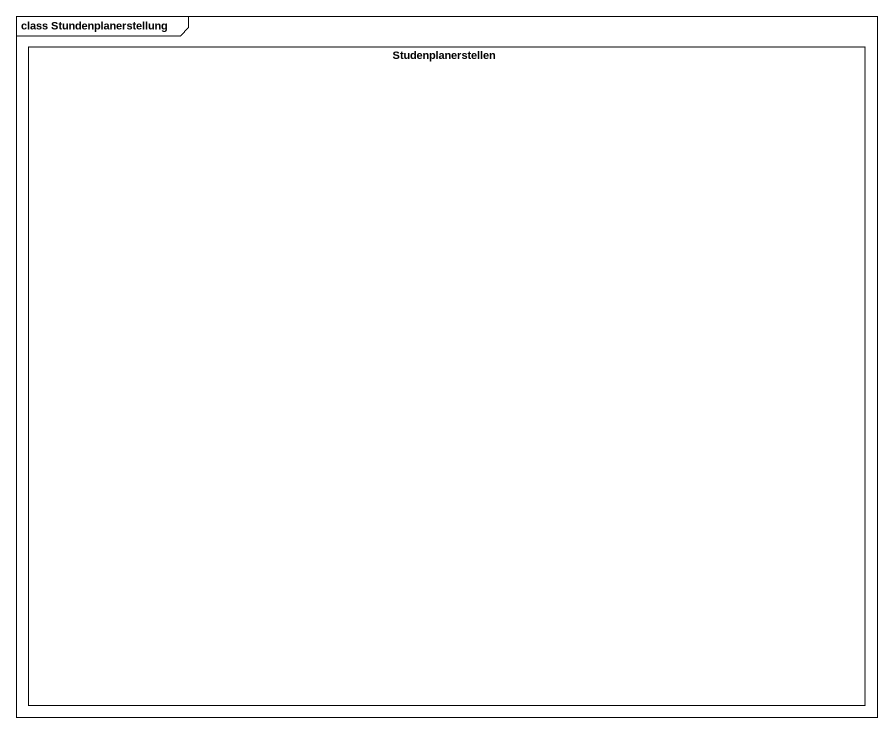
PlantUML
@startuml
mainframe class Stundenplanerstellung
rectangle Studenplanerstellen
@enduml
